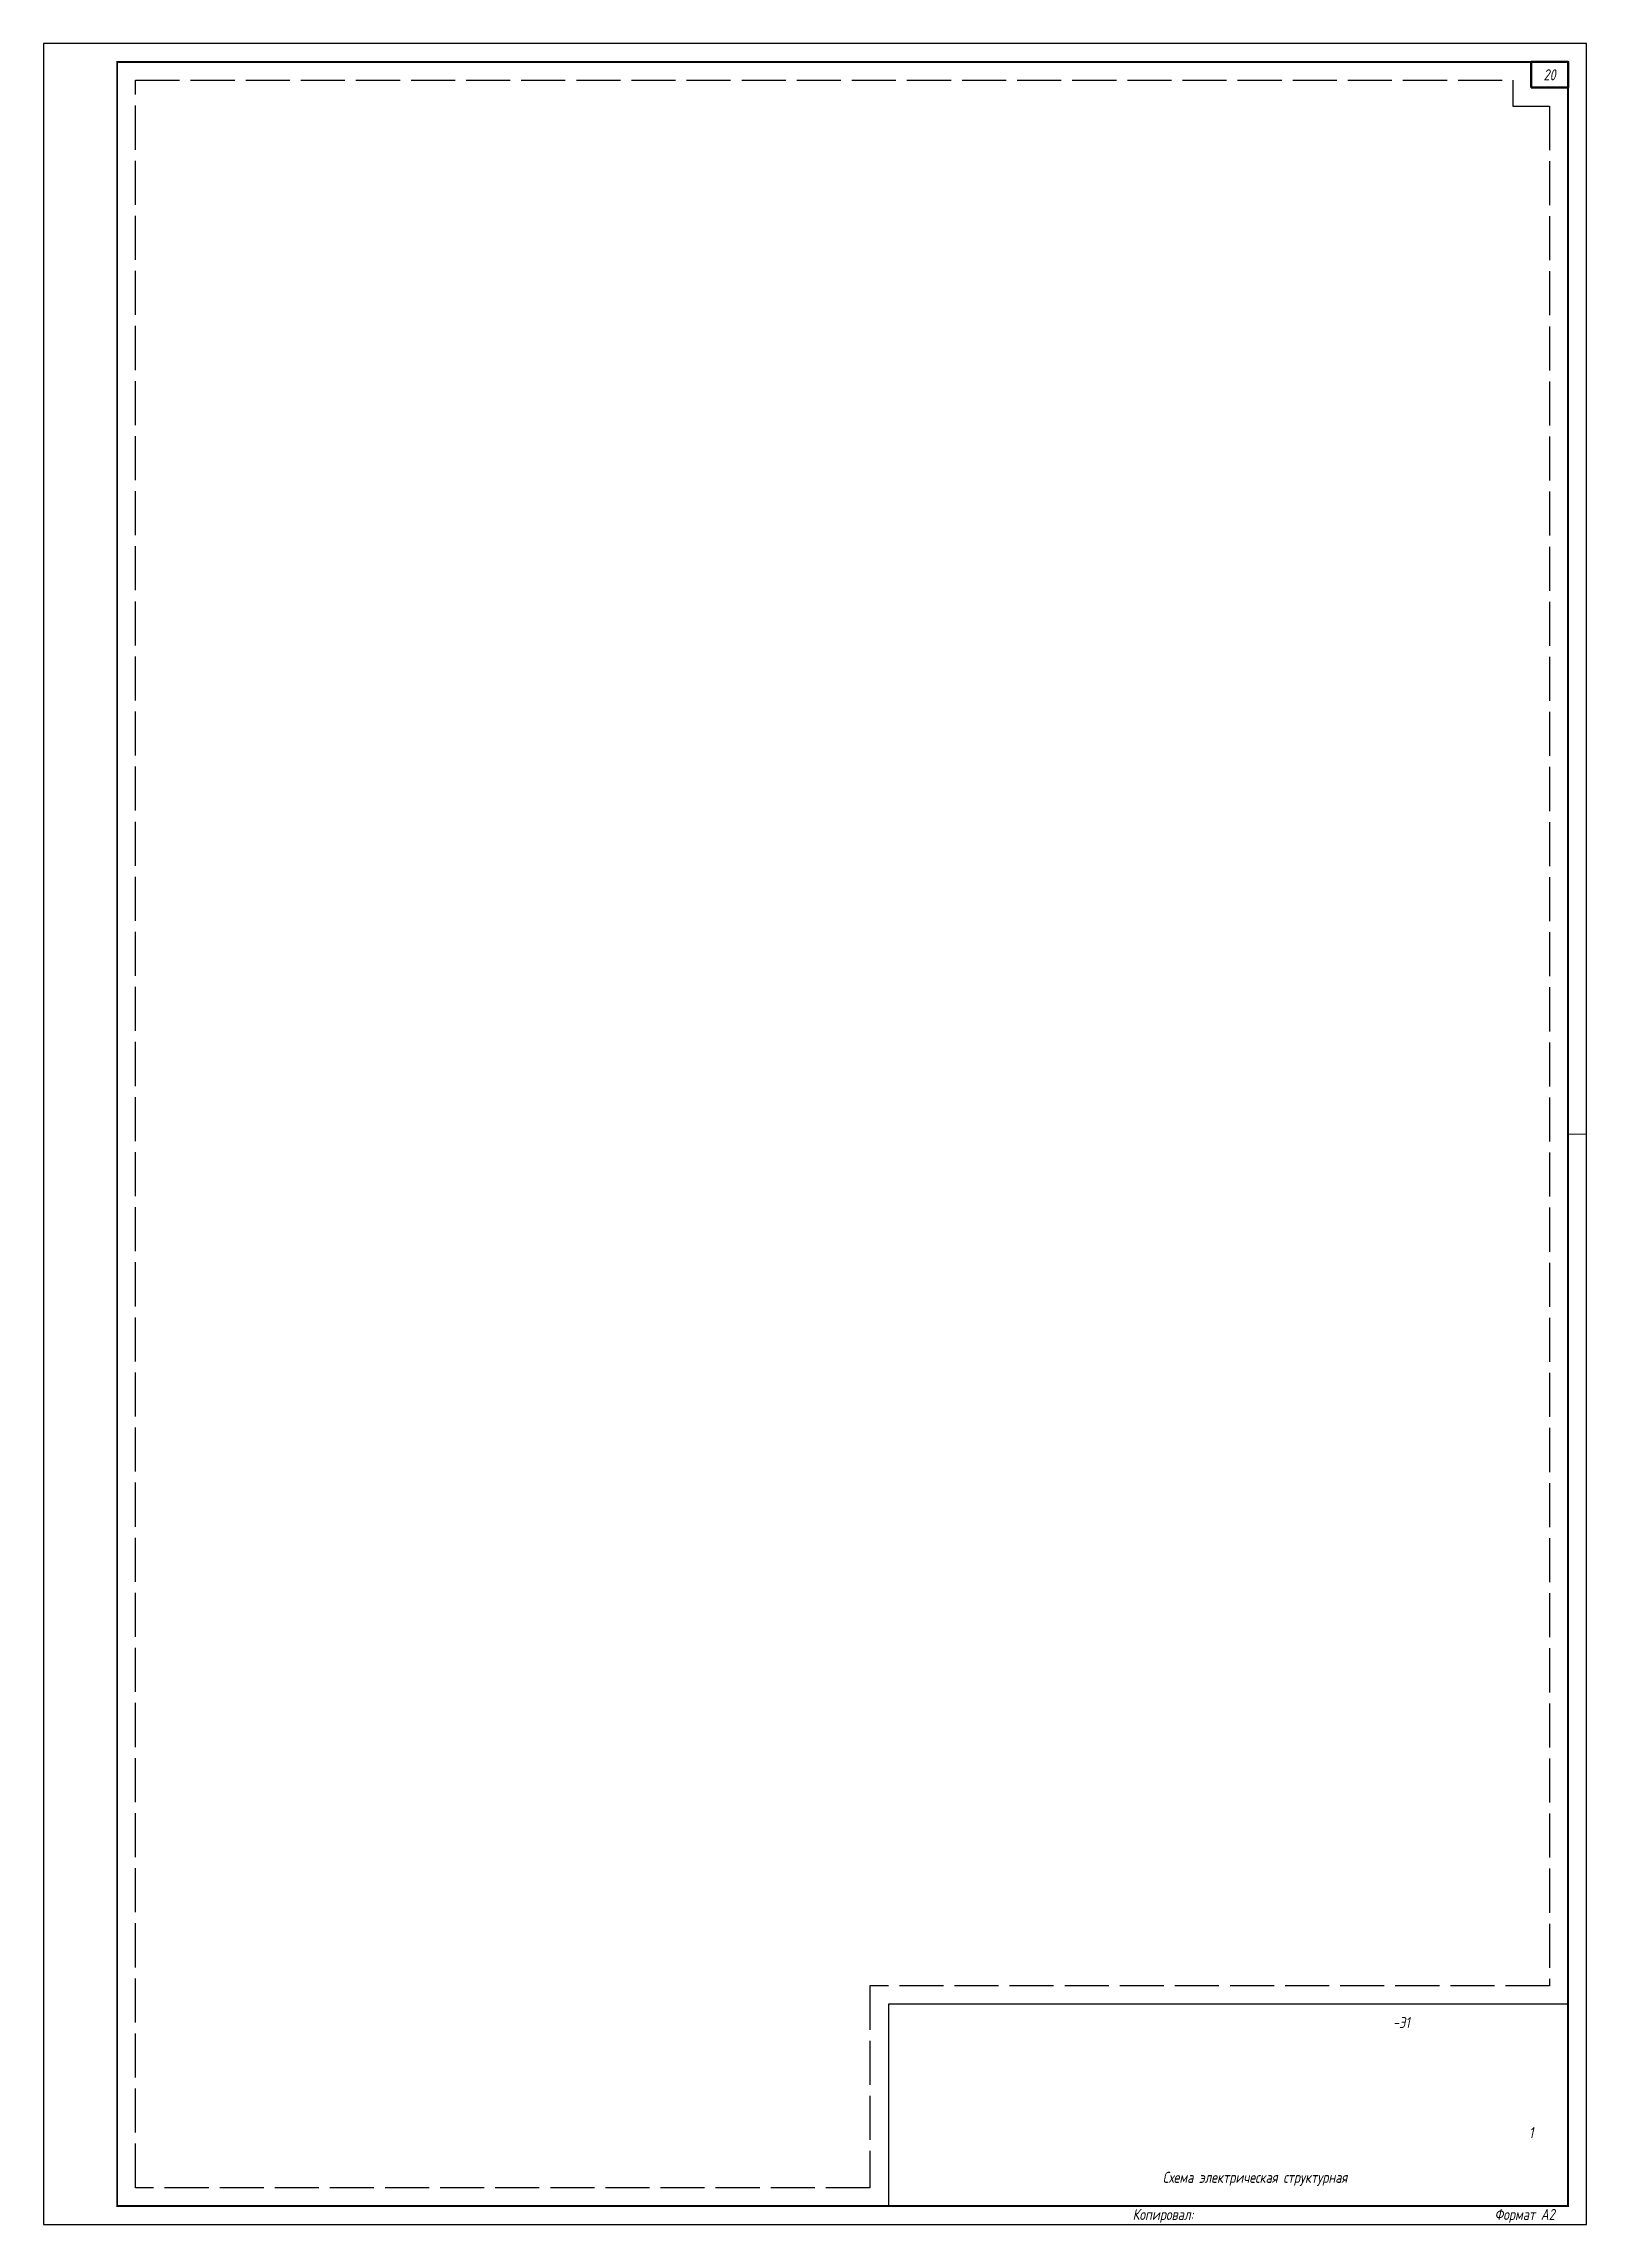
# Paper-space layout 'А2кн' of a CAD drawing. Header units: millimetres. Extents: x 0 to 420, y 15 to 609.
import ezdxf

# ---------------------------------------------------------------- set-up
doc = ezdxf.new("R2010")
doc.units = ezdxf.units.MM
doc.linetypes.add('ACAD_ISO02W100', pattern=[15, 12, -3])
doc.layers.add('noprint', color=2, linetype='Continuous', plot=False)
doc.layers.add('stamp', color=7, linetype='Continuous')
doc.styles.add('ГОСТ-ISOCPEUR', font='isocpeui.ttf', dxfattribs={"width": 0.8})

psp = doc.layouts.new('А2кн')

# ---------------------------------------------------------------- linework, layer by layer
at = {"const_width": 0.5}
psp.add_lwpolyline([(20.05, 19.84), (20.05, 603.73), (414.97, 603.73), (414.97, 19.84)], close=True, dxfattribs=at)
at = {"layer": 'noprint'}
psp.add_lwpolyline([(0.05, 608.73), (0.05, 14.84), (419.97, 14.84), (419.97, 608.73)], close=True, dxfattribs=at)
at = {"layer": 'noprint', "linetype": 'ACAD_ISO02W100'}
psp.add_lwpolyline([(25.05, 598.73), (399.97, 598.73), (399.97, 591.73), (409.97, 591.73), (409.97, 79.84), (224.97, 79.84), (224.97, 24.84), (25.05, 24.84)], close=True, dxfattribs=at)
at = {"layer": 'stamp', "lineweight": 0}
psp.add_line((419.97, 311.75), (414.97, 311.75), dxfattribs=at)
at = {"layer": 'stamp'}
psp.add_lwpolyline([(20.05, 603.73), (404.97, 603.73), (404.97, 596.73), (414.97, 596.73), (414.97, 74.84), (229.97, 74.84), (229.97, 19.84), (20.05, 19.84)], close=True, dxfattribs=at)
at = {"layer": 'stamp', "lineweight": 50}
psp.add_lwpolyline([(404.97, 596.73), (414.97, 596.73), (414.97, 603.73), (404.97, 603.73)], close=True, dxfattribs=at)

# ---------------------------------------------------------------- texts
at = {"layer": 'stamp', "lineweight": 35, "style": 'ГОСТ-ISOCPEUR', "width": 0.8}
for s, p in [('Копировал:', (296.47, 16.05)), ('Формат А2', (394.97, 16.05))]:
    psp.add_text(s, height=3, dxfattribs=at).set_placement(p)
at = {"layer": 'stamp', "ltscale": 100, "char_height": 3, "attachment_point": 4, "style": 'ГОСТ-ISOCPEUR'}
for s, insert, width in [('\\pxqc;20', (404.97, 600.23), 10), ('-Э1', (367.35, 69.84), 47.7448), ('\\pxqc;1', (394.97, 39.84), 20)]:
    psp.add_mtext(s, dxfattribs=dict(at, insert=insert, width=width))
at = {"layer": 'stamp', "lineweight": 35, "insert": (329.78, 27.24), "char_height": 3, "width": 70.1573, "attachment_point": 5, "style": 'ГОСТ-ISOCPEUR'}
psp.add_mtext('Схема электрическая структурная', dxfattribs=at)

# ---------------------------------------------------------------- viewports
at = {"layer": 'stamp'}
vp = psp.add_viewport(center=(217.51, 311.78), size=(394.92, 583.885), view_center_point=(63934.96, 29703.72), view_height=60730.875, dxfattribs=at)
vp.dxf.flags = 0x10000  # cut along an outline
vp.dxf.clipping_boundary_handle = psp.add_lwpolyline([(20.05, 603.73), (404.97, 603.73), (404.97, 596.73), (414.97, 596.73), (414.97, 74.84), (229.97, 74.84), (229.97, 19.84), (20.05, 19.84)], format="xyb", close=True, dxfattribs={"invisible": 1}).dxf.handle

doc.saveas('drawing.dxf')
